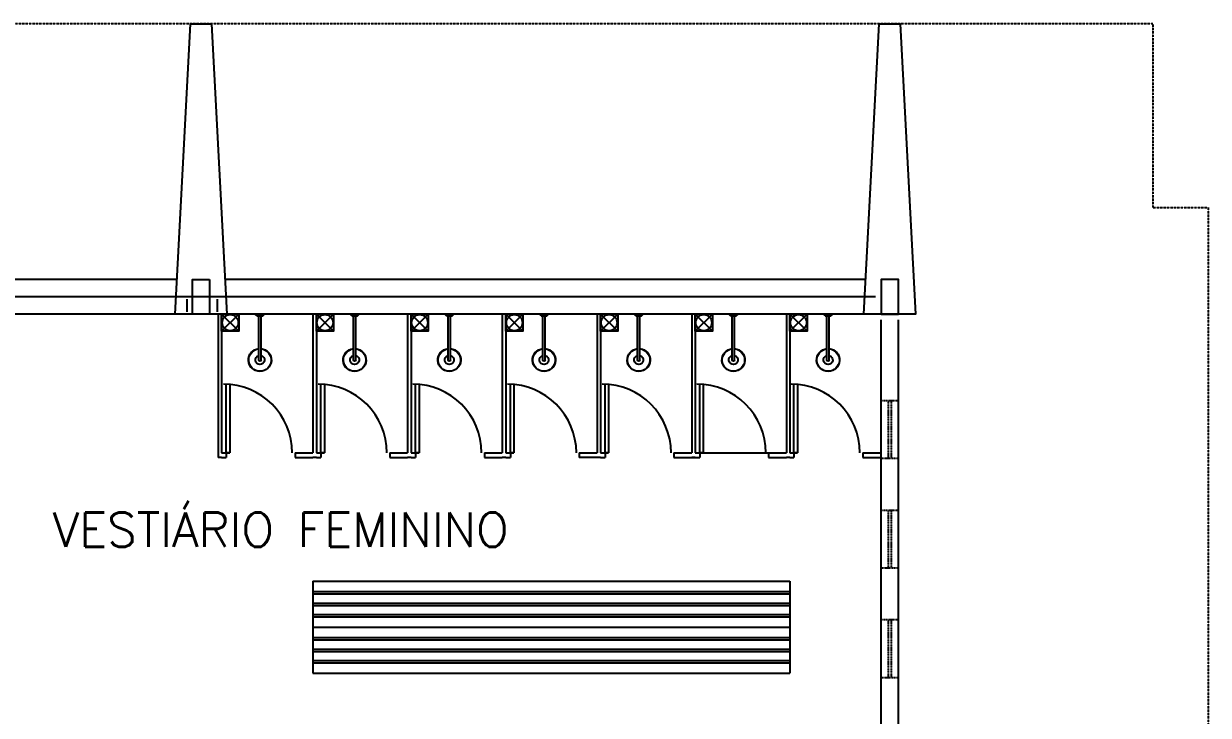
# Model space of a CAD drawing. Header units: millimetres. Extents: x -287396 to 401320, y -174247 to 142644.
# Drawn here: x -196599 to -186279, y 32085 to 38110 of the extents above; entities that cross this region are included whole.
import ezdxf
from ezdxf.enums import TextEntityAlignment as Align

# ---------------------------------------------------------------- set-up
doc = ezdxf.new("R2010")
doc.units = ezdxf.units.MM
doc.header["$LTSCALE"] = 2.5
for name, pattern in [('HIDDEN', [0.375, 0.25, -0.125]), ('HIDDEN2', [0.1875, 0.125, -0.0625]), ('HIDDENX2', [0.75, 0.5, -0.25])]:
    doc.linetypes.add(name, pattern=pattern)
for name, color, linetype in [('ARQ-TXT', 2, 'Continuous'), ('ESQUADRIA', 2, 'Continuous'), ('HIDRO', 1, 'Continuous'), ('PAREDE', 4, 'Continuous'), ('PILAR', 160, 'Continuous'), ('PROJ COBERTA', 8, 'HIDDENX2'), ('VISTA', 1, 'Continuous')]:
    doc.layers.add(name, color=color, linetype=linetype)
doc.styles.add('50-250', font='SIMPLEX.shx', dxfattribs={"height": 0.3})

# ---------------------------------------------------------------- blocks, each defined once
blk = doc.blocks.new('Chuveiro3')
at = {"color": 0}
for p, q in [((-0.01, 0.4), (-0.01, 0.015)), ((0.01, 0.4), (0.01, 0.015)), ((-0.025, 0.015), (-0.04, 0)), ((-0.04, 0), (0.04, 0)), ((-0.025, 0.015), (0.025, 0.015)), ((0.025, 0.015), (0.04, 0))]:
    blk.add_line(p, q, dxfattribs=at)
for radius, start, end in [(0.1, 275.7392, 264.2608), (0.098, 275.7392, 264.2608), (0.04, 284.4775, 255.5225), (0.01, 0, 180)]:
    blk.add_arc((0, 0.4), radius, start, end, dxfattribs=at)

msp = doc.modelspace()

# ---------------------------------------------------------------- linework, layer by layer
at = {"layer": 'ESQUADRIA'}
for p, q in [((-194834.24, 34369.989), (-194834.24, 34969.989)), ((-194804.24, 34969.989), (-194804.24, 34369.989)), ((-194009.24, 34369.989), (-194009.24, 34969.989)), ((-193979.24, 34969.989), (-193979.24, 34369.989)), ((-193184.24, 34369.989), (-193184.24, 34969.989)), ((-193154.24, 34969.989), (-193154.24, 34369.989)), ((-192359.24, 34369.989), (-192359.24, 34969.989)), ((-192329.24, 34969.989), (-192329.24, 34369.989)), ((-191534.24, 34369.989), (-191534.24, 34969.989)), ((-191504.24, 34969.989), (-191504.24, 34369.989)), ((-190709.24, 34369.989), (-190709.24, 34969.989)), ((-190679.24, 34969.989), (-190679.24, 34369.989)), ((-189889.24, 34369.989), (-189889.24, 34969.989)), ((-189859.24, 34969.989), (-189859.24, 34369.989)), ((-194804.24, 34369.989), (-194834.24, 34369.989)), ((-193979.24, 34369.989), (-194009.24, 34369.989)), ((-193154.24, 34369.989), (-193184.24, 34369.989)), ((-192329.24, 34369.989), (-192359.24, 34369.989)), ((-191504.24, 34369.989), (-191534.24, 34369.989)), ((-190679.24, 34369.989), (-190709.24, 34369.989)), ((-189859.24, 34369.989), (-189889.24, 34369.989))]:
    msp.add_line(p, q, dxfattribs=at)
at = {"layer": 'ESQUADRIA', "linetype": 'HIDDEN2'}
for p, q in [((-188979.24, 34824.989), (-189129.24, 34824.989)), ((-189069.24, 34824.989), (-189069.24, 34324.989)), ((-189039.24, 34324.989), (-189039.24, 34824.989)), ((-189129.24, 34324.989), (-188979.24, 34324.989)), ((-188979.24, 33869.989), (-189129.24, 33869.989)), ((-189069.24, 33869.989), (-189069.24, 33369.989)), ((-189039.24, 33369.989), (-189039.24, 33869.989)), ((-189129.24, 33369.989), (-188979.24, 33369.989)), ((-188979.24, 32914.989), (-189129.24, 32914.989)), ((-189069.24, 32914.989), (-189069.24, 32414.989)), ((-189039.24, 32414.989), (-189039.24, 32914.989)), ((-189129.24, 32414.989), (-188979.24, 32414.989))]:
    msp.add_line(p, q, dxfattribs=at)
at = {"layer": 'ESQUADRIA', "color": 1}
for centre in [(-194859.24, 34369.989), (-194034.24, 34369.989), (-193209.24, 34369.989), (-192384.24, 34369.989), (-191559.24, 34369.989), (-190734.24, 34369.989), (-189914.24, 34369.989)]:
    msp.add_arc(centre, 600, 0, 90, dxfattribs=at)
at = {"layer": 'HIDRO'}
for p, q in [((-194874.24, 35579.989), (-194724.24, 35429.989)), ((-194874.24, 35429.989), (-194724.24, 35579.989)), ((-194049.24, 35579.989), (-193899.24, 35429.989)), ((-194049.24, 35429.989), (-193899.24, 35579.989)), ((-193224.24, 35579.989), (-193074.24, 35429.989)), ((-193224.24, 35429.989), (-193074.24, 35579.989)), ((-192399.24, 35579.989), (-192249.24, 35429.989)), ((-192399.24, 35429.989), (-192249.24, 35579.989)), ((-191574.24, 35579.989), (-191424.24, 35429.989)), ((-191574.24, 35429.989), (-191424.24, 35579.989)), ((-190749.24, 35579.989), (-190599.24, 35429.989)), ((-190749.24, 35429.989), (-190599.24, 35579.989)), ((-189924.24, 35579.989), (-189774.24, 35429.989)), ((-189924.24, 35429.989), (-189774.24, 35579.989))]:
    msp.add_line(p, q, dxfattribs=at)
for points in [[(-194724.24, 35579.989), (-194724.24, 35429.989), (-194874.24, 35429.989), (-194874.24, 35579.989)], [(-193899.24, 35579.989), (-193899.24, 35429.989), (-194049.24, 35429.989), (-194049.24, 35579.989)], [(-193074.24, 35579.989), (-193074.24, 35429.989), (-193224.24, 35429.989), (-193224.24, 35579.989)], [(-192249.24, 35579.989), (-192249.24, 35429.989), (-192399.24, 35429.989), (-192399.24, 35579.989)], [(-191424.24, 35579.989), (-191424.24, 35429.989), (-191574.24, 35429.989), (-191574.24, 35579.989)], [(-190599.24, 35579.989), (-190599.24, 35429.989), (-190749.24, 35429.989), (-190749.24, 35579.989)], [(-189774.24, 35579.989), (-189774.24, 35429.989), (-189924.24, 35429.989), (-189924.24, 35579.989)]]:
    msp.add_lwpolyline(points, close=True, dxfattribs=at)
for centre in [(-194799.24, 35504.989), (-193974.24, 35504.989), (-193149.24, 35504.989), (-192324.24, 35504.989), (-191499.24, 35504.989), (-190674.24, 35504.989), (-189849.24, 35504.989)]:
    msp.add_circle(centre, 70, dxfattribs=at)
at = {"layer": 'PAREDE'}
for p, q in [((-189179.24, 35729.989), (-200929.24, 35729.989)), ((-195154.24, 35579.989), (-196829.24, 35579.989)), ((-189179.24, 35579.989), (-194954.24, 35579.989)), ((-194904.24, 35579.989), (-194904.24, 34329.989)), ((-194874.24, 35579.989), (-194874.24, 34369.989)), ((-194079.24, 35579.989), (-194079.24, 34369.989)), ((-194049.24, 35579.989), (-194049.24, 34369.989)), ((-193254.24, 35579.989), (-193254.24, 34369.989)), ((-193224.24, 35579.989), (-193224.24, 34369.989)), ((-192429.24, 35579.989), (-192429.24, 34369.989)), ((-192399.24, 35579.989), (-192399.24, 34369.989)), ((-191604.24, 35579.989), (-191604.24, 34369.989)), ((-191574.24, 35579.989), (-191574.24, 34369.989)), ((-190779.24, 35579.989), (-190779.24, 34369.989)), ((-190749.24, 35579.989), (-190749.24, 34369.989)), ((-189954.24, 35579.989), (-189954.24, 34369.989)), ((-189924.24, 35579.989), (-189924.24, 34369.989)), ((-189129.24, 30754.989), (-189129.24, 35529.989)), ((-188979.24, 30754.989), (-188979.24, 35529.989)), ((-194874.24, 34369.989), (-194804.24, 34369.989)), ((-194834.24, 34369.989), (-194834.24, 34329.989)), ((-194234.24, 34369.989), (-194234.24, 34329.989)), ((-194234.24, 34369.989), (-194079.24, 34369.989)), ((-194049.24, 34369.989), (-193979.24, 34369.989)), ((-194009.24, 34369.989), (-194009.24, 34329.989)), ((-193409.24, 34369.989), (-193409.24, 34329.989)), ((-193409.24, 34369.989), (-193254.24, 34369.989)), ((-193224.24, 34369.989), (-193154.24, 34369.989)), ((-193184.24, 34369.989), (-193184.24, 34329.989)), ((-192584.242, 34371.373), (-192584.242, 34329.989)), ((-192584.24, 34369.989), (-192429.24, 34369.989)), ((-192399.24, 34369.989), (-192329.24, 34369.989)), ((-192359.24, 34369.989), (-192359.24, 34329.989)), ((-191759.24, 34369.989), (-191759.24, 34329.989)), ((-191759.24, 34369.989), (-191604.24, 34369.989)), ((-191574.24, 34369.989), (-191504.24, 34369.989)), ((-191534.24, 34369.989), (-191534.24, 34329.989)), ((-190934.24, 34369.989), (-190934.24, 34329.989)), ((-190934.24, 34369.989), (-190779.24, 34369.989)), ((-190749.24, 34369.989), (-189954.24, 34369.989)), ((-190709.24, 34369.989), (-190709.24, 34329.989)), ((-190109.242, 34371.373), (-190109.242, 34329.989)), ((-189924.24, 34369.989), (-189859.24, 34369.989)), ((-189889.24, 34369.989), (-189889.24, 34329.989)), ((-189289.24, 34369.989), (-189289.24, 34329.989)), ((-189289.24, 34369.989), (-189129.24, 34369.989)), ((-194874.24, 34329.989), (-194904.24, 34329.989)), ((-194874.24, 34329.989), (-194834.24, 34329.989)), ((-194234.24, 34329.989), (-194079.24, 34329.989)), ((-194049.24, 34329.989), (-194079.24, 34329.989)), ((-194049.24, 34329.989), (-194009.24, 34329.989)), ((-193409.24, 34329.989), (-193254.24, 34329.989)), ((-193224.24, 34329.989), (-193254.24, 34329.989)), ((-193224.24, 34329.989), (-193184.24, 34329.989)), ((-192584.242, 34329.989), (-192429.24, 34329.989)), ((-192399.24, 34329.989), (-192429.24, 34329.989)), ((-192399.24, 34329.989), (-192359.24, 34329.989)), ((-191574.24, 34329.989), (-191759.24, 34329.989)), ((-191574.24, 34329.989), (-191534.24, 34329.989)), ((-190934.24, 34329.989), (-190709.24, 34329.989)), ((-190749.24, 34329.989), (-190779.24, 34329.989)), ((-190109.242, 34329.989), (-189954.24, 34329.989)), ((-189924.24, 34329.989), (-189954.24, 34329.989)), ((-189924.24, 34329.989), (-189889.24, 34329.989)), ((-189289.24, 34329.989), (-189129.24, 34329.989))]:
    msp.add_line(p, q, dxfattribs=at)
msp.add_lwpolyline([(-194829.24, 35579.989), (-195279.24, 35579.989), (-195145.84, 38109.989), (-194962.64, 38109.989), (-194829.24, 35579.989)], dxfattribs=at)
msp.add_lwpolyline([(-189279.24, 35579.989), (-189145.84, 38109.989), (-188962.64, 38109.989), (-188829.24, 35579.989)], close=True, dxfattribs=at)
at = {"layer": 'PILAR'}
for points in [[(-194979.032, 35879.989), (-194979.032, 35579.989), (-195129.032, 35579.989), (-195129.032, 35879.989), (-194979.032, 35879.989)], [(-189129.24, 35579.989), (-188979.24, 35579.989), (-188979.24, 35879.989), (-189129.24, 35879.989), (-189129.24, 35579.989)]]:
    msp.add_lwpolyline(points, dxfattribs=at)
at = {"layer": 'PROJ COBERTA', "linetype": 'HIDDEN'}
for p, q in [((-186762.64, 38109.989), (-251329.448, 38109.989)), ((-186762.64, 38109.989), (-186762.64, 36509.989)), ((-186762.64, 36509.989), (-186279.032, 36509.989)), ((-186279.032, 36509.989), (-186279.032, 11709.989))]:
    msp.add_line(p, q, dxfattribs=at)
at = {"layer": 'VISTA'}
for p, q in [((-195263.422, 35879.989), (-200845.058, 35879.989)), ((-189263.422, 35879.989), (-194845.058, 35879.989)), ((-195174.24, 35599.989), (-195174.24, 35709.989)), ((-194909.24, 35599.989), (-194909.24, 35709.989)), ((-194079.24, 33251.864), (-189924.24, 33251.864)), ((-194079.24, 33251.864), (-194079.24, 32451.864)), ((-189924.24, 33251.864), (-189924.24, 32451.864)), ((-194079.24, 33161.864), (-189924.24, 33161.864)), ((-194079.24, 33141.864), (-189924.24, 33141.864)), ((-194079.24, 33061.864), (-189924.24, 33061.864)), ((-194079.24, 33041.864), (-189924.24, 33041.864)), ((-194079.24, 32961.864), (-189924.24, 32961.864)), ((-194079.24, 32941.864), (-189924.24, 32941.864)), ((-194079.24, 32851.864), (-189924.24, 32851.864)), ((-194079.24, 32761.864), (-189924.24, 32761.864)), ((-194079.24, 32741.864), (-189924.24, 32741.864)), ((-194079.24, 32661.864), (-189924.24, 32661.864)), ((-194079.24, 32641.864), (-189924.24, 32641.864)), ((-194079.24, 32561.864), (-189924.24, 32561.864)), ((-194079.24, 32541.864), (-189924.24, 32541.864)), ((-194079.24, 32451.864), (-189924.24, 32451.864))]:
    msp.add_line(p, q, dxfattribs=at)

# ---------------------------------------------------------------- block references
at = {"layer": 'HIDRO', "xscale": -1000, "yscale": 1000, "zscale": 1000, "rotation": 180}
for p in [(-194541.022, 35579.989), (-193716.022, 35579.989), (-192891.022, 35579.989), (-192066.022, 35579.989), (-191241.022, 35579.989), (-190416.022, 35579.989), (-189591.022, 35579.989)]:
    msp.add_blockref('Chuveiro3', p, dxfattribs=at)

# ---------------------------------------------------------------- texts
at = {"layer": 'ARQ-TXT', "style": '50-250'}
msp.add_text('VESTIÁRIO FEMININO', height=300, dxfattribs=at).set_placement((-194360.766, 33702.301), align=Align.MIDDLE_CENTER)

doc.saveas('drawing.dxf')
